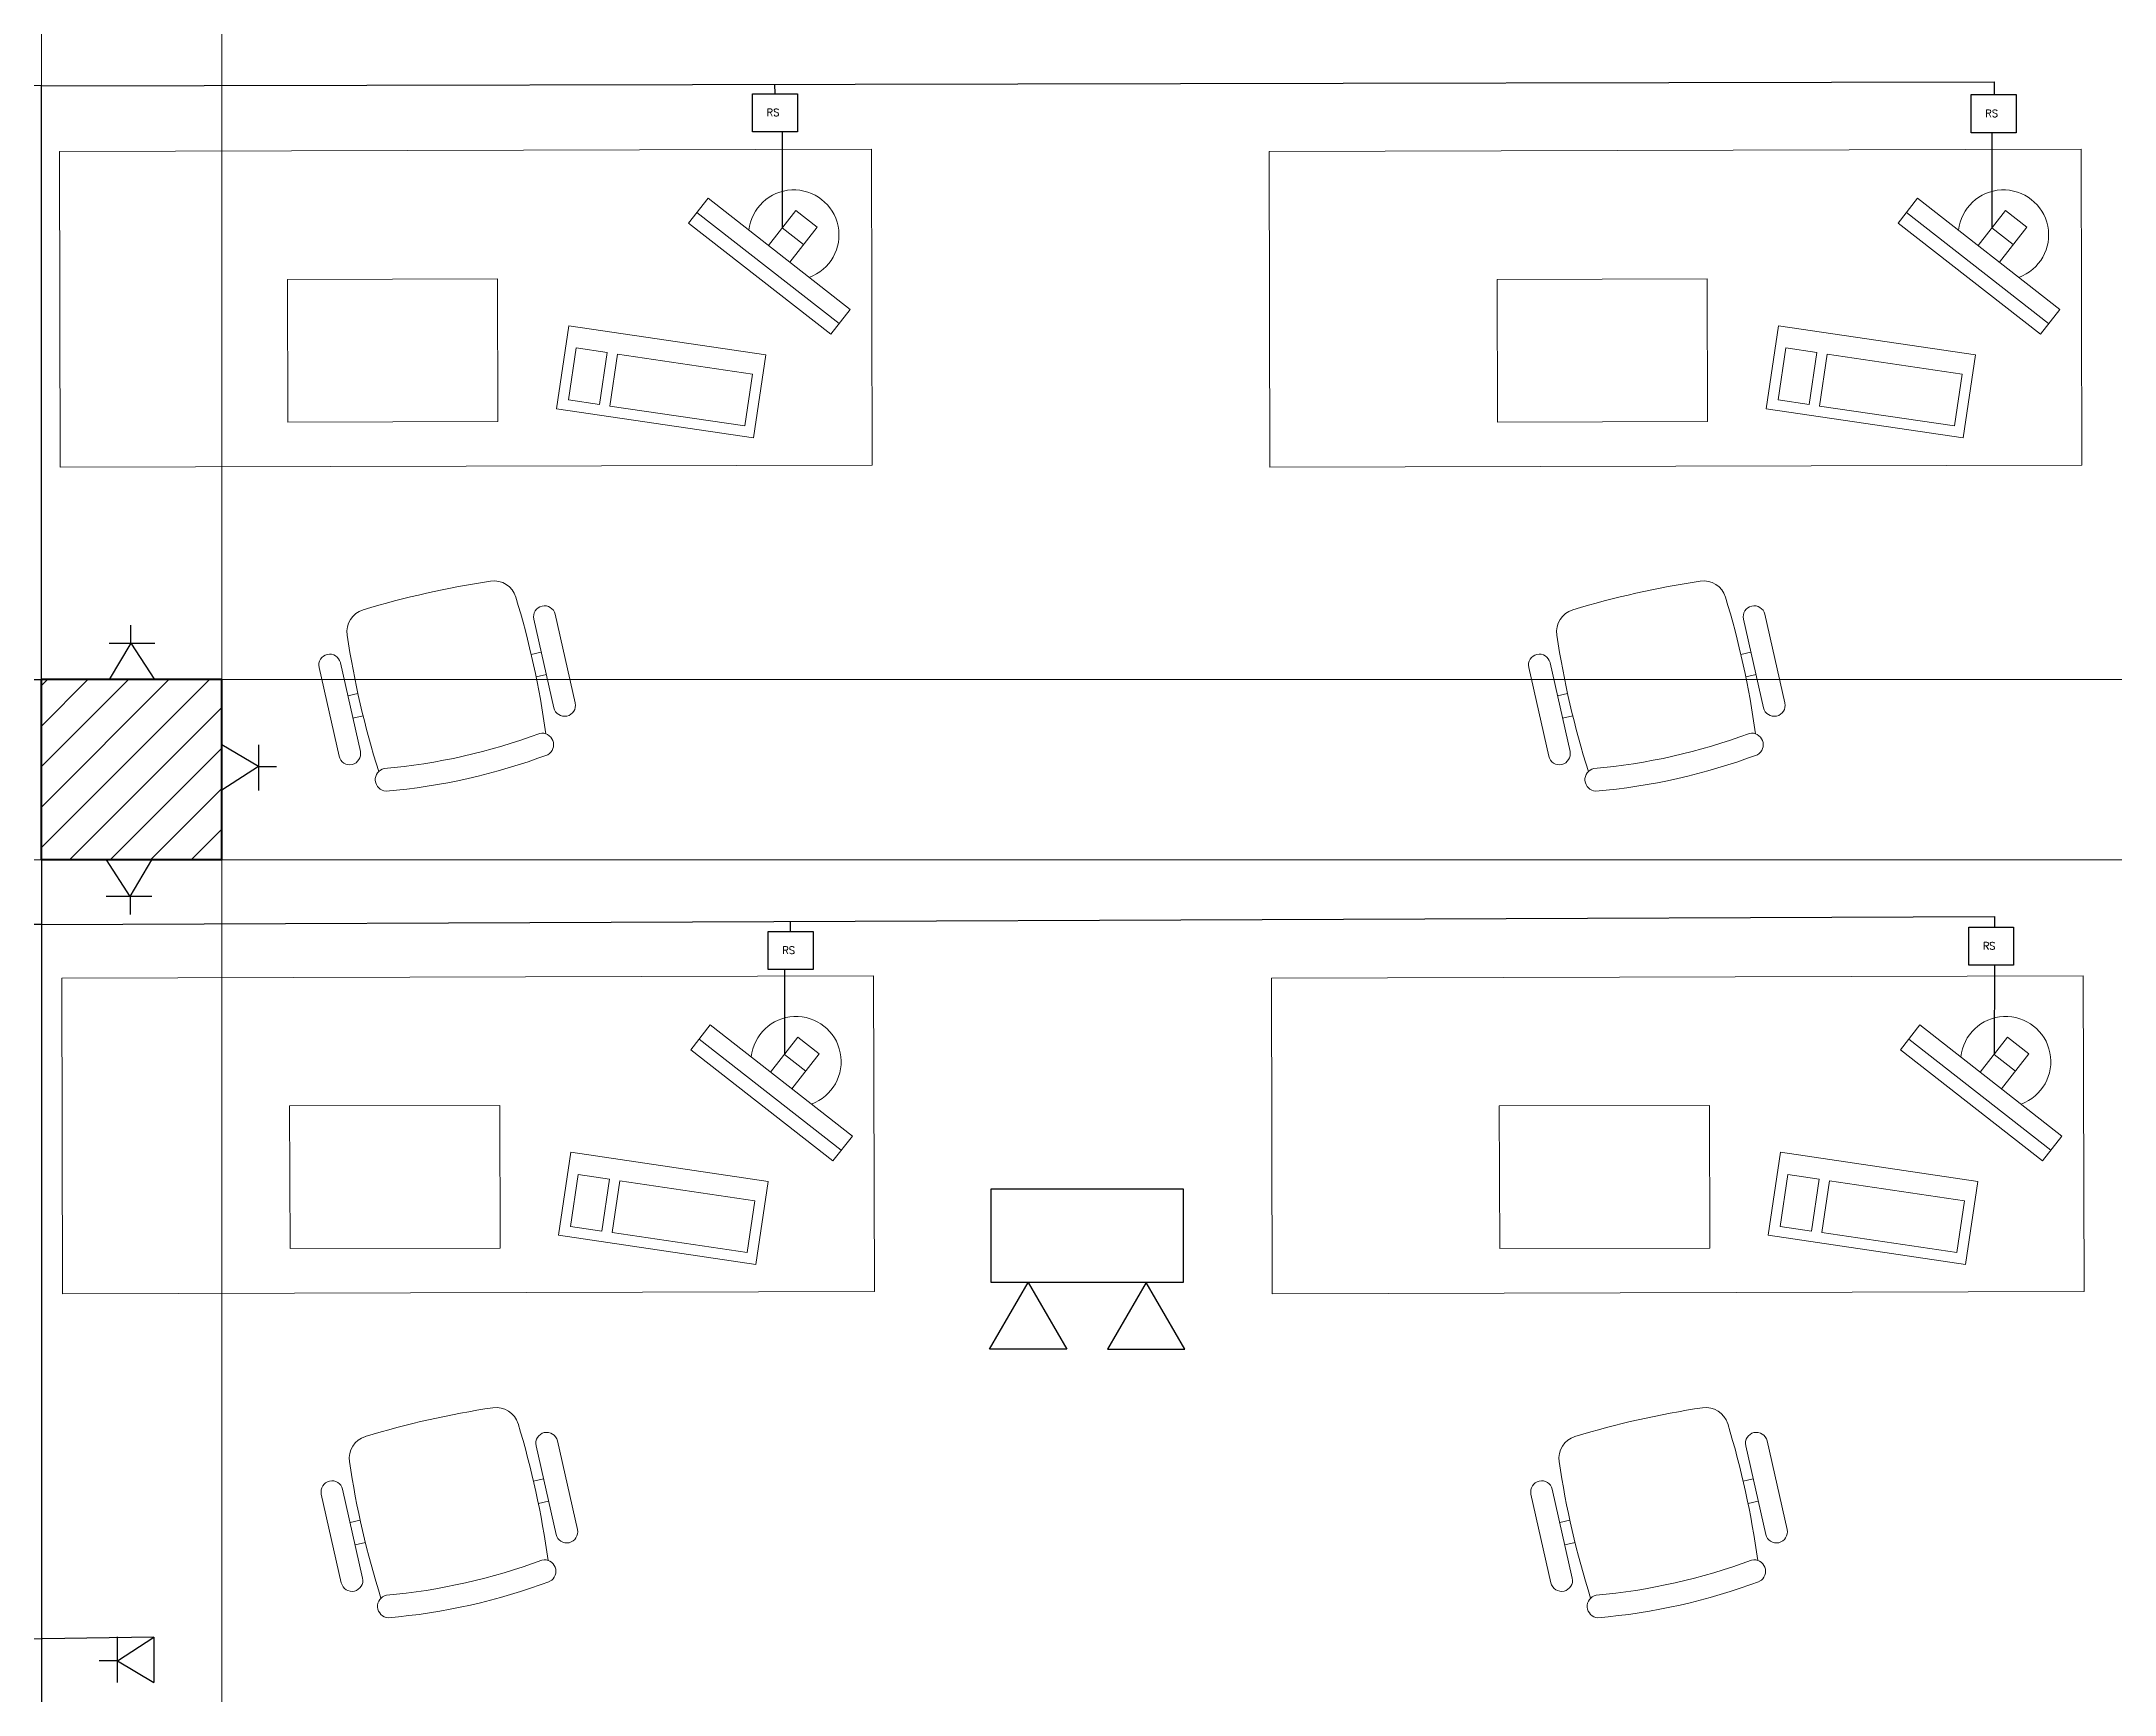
# Model space of a CAD drawing. Extents: x 1009 to 1343, y -172900 to 201.
# Drawn here: x 1231.729 to 1236.324, y 134.294 to 137.959 of the extents above; entities that cross this region are included whole.
import ezdxf

# ---------------------------------------------------------------- set-up
doc = ezdxf.new("R2010")
doc.units = 0
doc.header["$LTSCALE"] = 0.5
doc.layers.get('0').update_dxf_attribs({"linetype": 'CONTINUOUS'})
for name, color, linetype in [('Cableado', 100, 'CONTINUOUS'), ('Electricidad', 50, 'CONTINUOUS'), ('GCI-LUZ DE EMERG.LUZ ESTROBOSCOPICA', 12, 'CONTINUOUS')]:
    doc.layers.add(name, color=color, linetype=linetype)
for name, color, linetype, lineweight in [('Detalles 01', 8, 'CONTINUOUS', 9), ('Equipamiento movil', 33, 'CONTINUOUS', 9), ('EQUIPO DE EMERGENCIA', 200, 'CONTINUOUS', 30), ('Muros corte', 7, 'CONTINUOUS', 40), ('Tratamiento pisos', 251, 'CONTINUOUS', 9)]:
    doc.layers.add(name, color=color, linetype=linetype, lineweight=lineweight)
doc.styles.add('Texto 5 mm', font='simplex.shx', dxfattribs={"height": 0.5})

# ---------------------------------------------------------------- blocks, each defined once
blk = doc.blocks.new('RECTANG')
for p, q in [((1, 1), (0, 1)), ((0, 1), (0, 0)), ((1, 0), (1, 1)), ((0, 0), (1, 0))]:
    blk.add_line(p, q)
blk = doc.blocks.new('KEYBOARD', base_point=(60, 294))
for p, xscale, yscale, zscale in [((60, 294), 19, 8, 19), ((61, 295), 13, 5, 13), ((75, 295), 3, 5, 3)]:
    blk.add_blockref('RECTANG', p, dxfattribs=dict(xscale=xscale, yscale=yscale, zscale=zscale))
blk = doc.blocks.new('Silla 1')
at = {"layer": 'Equipamiento movil'}
for p, q in [((-0.1131, 0.2664), (0.0295, 0.409)), ((0.0638, 0.3747), (-0.0788, 0.2321)), ((-0.0254, 0.2855), (-0.0091, 0.2693)), ((0.0104, 0.3213), (0.0268, 0.3048)), ((0.2321, -0.0788), (0.3747, 0.0638)), ((0.409, 0.0295), (0.2664, -0.1131)), ((0.3048, 0.0268), (0.3213, 0.0104)), ((0.2693, -0.0091), (0.2855, -0.0254))]:
    blk.add_line(p, q, dxfattribs=at)
for centre, radius, start, end in [((0.0467, 0.3919), 0.0242, 315, 135), ((0.1468, 0.3964), 0.0255, 61.3631, 224.3749), ((-0.6508, -0.6508), 1.3416, 37.131, 52.869), ((1.4058, -1.1273), 1.9881, 130.2245, 139.1817), ((-0.654, -0.654), 1.2956, 37.1584, 52.8416), ((-0.0959, 0.2492), 0.0242, 135, 315), ((-0.0605, 0.1393), 0.0505, 139.1817, 220.8183), ((0.3964, 0.1468), 0.0255, 225.6251, 28.6369), ((1.4058, 1.4058), 1.9881, 220.8183, 229.1817), ((-1.1273, 1.4058), 1.9881, 310.8183, 319.7755), ((0.3919, 0.0467), 0.0242, 315, 135), ((0.2492, -0.0959), 0.0242, 135, 315), ((0.1393, -0.0605), 0.0505, 229.1817, 310.8183)]:
    blk.add_arc(centre, radius, start, end, dxfattribs=at)
blk = doc.blocks.new('A$C04752EFD')
at = {"layer": 'GCI-LUZ DE EMERG.LUZ ESTROBOSCOPICA', "color": 1}
blk.add_lwpolyline([(-0.1774, -0.1729), (-0.1774, 0), (0.1774, 0), (0.1774, -0.1729)], close=True, dxfattribs=at)
at = {"layer": 'GCI-LUZ DE EMERG.LUZ ESTROBOSCOPICA'}
for points in [[(0.1774, -0.1729), (-0.1774, -0.1729), (-0.1774, 0), (0.1774, 0)], [(-0.109, -0.1729), (-0.0376, -0.2965), (-0.1803, -0.2965)], [(0.109, -0.1729), (0.0376, -0.2965), (0.1803, -0.2965)]]:
    blk.add_lwpolyline(points, close=True, dxfattribs=at)

msp = doc.modelspace()

# ---------------------------------------------------------------- hatches: boundary and pattern name
at = {"layer": 'Detalles 01'}
h = msp.add_hatch(dxfattribs=at)
h.set_pattern_fill('ANSI31', color=256, scale=0.02, style=0)
h.set_pattern_definition([(45, (50.08303, 12.939285), (-0.0449012806, 0.0449012806), [])])
h.paths.add_polyline_path([(1232.1287, 136.1444), (1232.1287, 136.5444), (1231.7287, 136.5444), (1231.7287, 136.1444)])

# ---------------------------------------------------------------- linework, layer by layer
at = {"layer": 'Cableado'}
for p, q in [((1231.7287, 137.8609), (1229.6833, 137.8666)), ((1231.7287, 137.8609), (1236.0579, 137.8696)), ((1231.7287, 136.51), (1231.7287, 137.8609)), ((1233.3549, 137.8434), (1233.3547, 137.8642)), ((1236.0579, 137.8697), (1236.0579, 137.8412)), ((1233.3711, 137.7588), (1233.3711, 137.5461)), ((1236.0527, 137.7566), (1236.0527, 137.5461)), ((1231.7287, 136.51), (1231.7287, 136.0011)), ((1231.7287, 136.0011), (1229.6833, 136.0102)), ((1231.7287, 136.0011), (1236.0581, 136.0192)), ((1231.7287, 136.0011), (1231.7287, 129.7444)), ((1233.3888, 136.0081), (1233.3888, 135.9858)), ((1236.0581, 136.0192), (1236.0581, 135.9954)), ((1233.3761, 135.9012), (1233.376, 135.7133)), ((1236.0581, 135.9108), (1236.0577, 135.7133))]:
    msp.add_line(p, q, dxfattribs=at)
for points in [[(1233.3051, 137.8434), (1233.4045, 137.8434), (1233.4045, 137.7588), (1233.3051, 137.7588)], [(1236.0067, 137.8412), (1236.1062, 137.8412), (1236.1062, 137.7566), (1236.0067, 137.7566)], [(1236.0011, 135.9954), (1236.1006, 135.9954), (1236.1006, 135.9108), (1236.0011, 135.9108)], [(1233.3397, 135.9858), (1233.4392, 135.9858), (1233.4392, 135.9012), (1233.3397, 135.9012)]]:
    msp.add_lwpolyline(points, close=True, dxfattribs=at)
at = {"layer": 'Electricidad'}
for p, q in [((1231.9267, 136.6252), (1231.9267, 136.6653)), ((1231.8787, 136.6252), (1231.98, 136.6252)), ((1231.9267, 136.6252), (1231.8787, 136.5444)), ((1231.9267, 136.6252), (1231.9791, 136.5444)), ((1226.2537, 136.5444), (1231.7287, 136.5444)), ((1231.7287, 136.5444), (1231.8787, 136.5444)), ((1231.8787, 136.5444), (1231.9791, 136.5444)), ((1231.9791, 136.5444), (1232.1287, 136.5444)), ((1232.1287, 136.5444), (1232.1287, 136.4606)), ((1232.1287, 136.4606), (1232.1287, 136.3998)), ((1232.2095, 136.3518), (1232.1287, 136.3998)), ((1232.1287, 136.3998), (1232.1287, 136.2993)), ((1232.2095, 136.3998), (1232.2095, 136.2985)), ((1232.2095, 136.3518), (1232.1287, 136.2993)), ((1232.2095, 136.3518), (1232.2495, 136.3518)), ((1231.7287, 136.1444), (1231.7287, 136.2812)), ((1232.1287, 136.2993), (1232.1287, 136.1444)), ((1231.8731, 136.1444), (1231.7287, 136.1444)), ((1231.9255, 136.0636), (1231.8731, 136.1444)), ((1231.9735, 136.1444), (1231.8731, 136.1444)), ((1231.9255, 136.0636), (1231.9735, 136.1444)), ((1232.1287, 136.1444), (1231.9735, 136.1444)), ((1231.9735, 136.0636), (1231.8723, 136.0636)), ((1231.9255, 136.0636), (1231.9255, 136.0235)), ((1231.9777, 134.4213), (1231.4871, 134.4132)), ((1231.8969, 134.3208), (1231.8969, 134.4221)), ((1231.8969, 134.3688), (1231.9777, 134.4213)), ((1231.8969, 134.3688), (1231.8568, 134.3688)), ((1231.8969, 134.3688), (1231.9777, 134.3208))]:
    msp.add_line(p, q, dxfattribs=at)
for points in [[(1231.9791, 136.5444), (1231.8787, 136.5444)], [(1232.1287, 136.2993), (1232.1287, 136.3998)], [(1231.8731, 136.1444), (1231.9735, 136.1444)], [(1231.9777, 134.4213), (1231.9777, 134.3208)]]:
    msp.add_lwpolyline(points, dxfattribs=at)
at = {"layer": 'Equipamiento movil'}
for p, q in [((1233.5685, 137.72), (1231.7685, 137.715)), ((1231.7685, 137.715), (1231.7705, 137.015)), ((1233.5705, 137.02), (1233.5685, 137.72)), ((1236.2502, 137.72), (1234.4502, 137.715)), ((1234.4502, 137.715), (1234.4522, 137.015)), ((1236.2522, 137.02), (1236.2502, 137.72)), ((1233.1632, 137.5564), (1233.2064, 137.6115)), ((1233.2064, 137.6115), (1233.5214, 137.365)), ((1235.8449, 137.5564), (1235.888, 137.6115)), ((1235.888, 137.6115), (1236.2031, 137.365)), ((1233.4783, 137.3099), (1233.1632, 137.5564)), ((1233.4968, 137.3335), (1233.1817, 137.58)), ((1233.3402, 137.5067), (1233.4007, 137.5841)), ((1233.448, 137.5471), (1233.4007, 137.5841)), ((1236.16, 137.3099), (1235.8449, 137.5564)), ((1236.1784, 137.3335), (1235.8634, 137.58)), ((1236.0219, 137.5067), (1236.0824, 137.5841)), ((1236.1297, 137.5471), (1236.0824, 137.5841)), ((1233.3711, 137.5461), (1233.4183, 137.5092)), ((1233.3875, 137.4698), (1233.448, 137.5471)), ((1236.0527, 137.5461), (1236.1, 137.5092)), ((1236.0692, 137.4698), (1236.1297, 137.5471)), ((1232.2738, 137.4317), (1232.7397, 137.433)), ((1232.2747, 137.1154), (1232.2738, 137.4317)), ((1232.7397, 137.433), (1232.7406, 137.1167)), ((1234.9555, 137.4317), (1235.4214, 137.433)), ((1234.9564, 137.1154), (1234.9555, 137.4317)), ((1235.4214, 137.433), (1235.4223, 137.1167)), ((1233.5214, 137.365), (1233.4783, 137.3099)), ((1236.2031, 137.365), (1236.16, 137.3099)), ((1232.7406, 137.1167), (1232.2747, 137.1154)), ((1235.4223, 137.1167), (1234.9564, 137.1154)), ((1231.7705, 137.015), (1233.5705, 137.02)), ((1234.4522, 137.015), (1236.2522, 137.02)), ((1233.5735, 135.8872), (1231.7735, 135.8822)), ((1231.7735, 135.8822), (1231.7754, 135.1822)), ((1233.5754, 135.1872), (1233.5735, 135.8872)), ((1236.2552, 135.8872), (1234.4552, 135.8822)), ((1234.4552, 135.8822), (1234.4571, 135.1822)), ((1236.2571, 135.1872), (1236.2552, 135.8872)), ((1233.1682, 135.7236), (1233.2113, 135.7787)), ((1233.2113, 135.7787), (1233.5264, 135.5322)), ((1235.8499, 135.7236), (1235.893, 135.7787)), ((1235.893, 135.7787), (1236.208, 135.5322)), ((1233.4832, 135.4771), (1233.1682, 135.7236)), ((1233.5017, 135.5007), (1233.1867, 135.7472)), ((1233.3452, 135.6739), (1233.4057, 135.7513)), ((1233.453, 135.7143), (1233.4057, 135.7513)), ((1236.1649, 135.4771), (1235.8499, 135.7236)), ((1236.1834, 135.5007), (1235.8683, 135.7472)), ((1236.0269, 135.6739), (1236.0874, 135.7513)), ((1236.1346, 135.7143), (1236.0874, 135.7513)), ((1233.376, 135.7133), (1233.4233, 135.6764)), ((1233.3925, 135.637), (1233.453, 135.7143)), ((1236.0577, 135.7133), (1236.1049, 135.6764)), ((1236.0741, 135.637), (1236.1346, 135.7143)), ((1232.2788, 135.5989), (1232.7446, 135.6002)), ((1232.2797, 135.2826), (1232.2788, 135.5989)), ((1232.7446, 135.6002), (1232.7455, 135.2839)), ((1234.9605, 135.5989), (1235.4263, 135.6002)), ((1234.9614, 135.2826), (1234.9605, 135.5989)), ((1235.4263, 135.6002), (1235.4272, 135.2839)), ((1233.5264, 135.5322), (1233.4832, 135.4771)), ((1236.208, 135.5322), (1236.1649, 135.4771)), ((1232.7455, 135.2839), (1232.2797, 135.2826)), ((1235.4272, 135.2839), (1234.9614, 135.2826)), ((1231.7754, 135.1822), (1233.5754, 135.1872)), ((1234.4571, 135.1822), (1236.2571, 135.1872))]:
    msp.add_line(p, q, dxfattribs=at)
for centre in [(1233.3966, 137.5301), (1236.0783, 137.5301), (1233.4016, 135.6973), (1236.0833, 135.6973)]:
    msp.add_arc(centre, 0.1, 289.8511, 174.0791, dxfattribs=at)
at = {"layer": 'Muros corte'}
for p, q in [((1232.1287, 136.5444), (1231.7287, 136.5444)), ((1231.7287, 136.1444), (1231.7287, 136.5444)), ((1232.1287, 136.1444), (1232.1287, 136.5444)), ((1232.1287, 136.1444), (1231.7287, 136.1444))]:
    msp.add_line(p, q, dxfattribs=at)
at = {"layer": 'Tratamiento pisos'}
for p, q in [((1231.7287, 136.5444), (1231.7287, 140.6494)), ((1232.1287, 140.6494), (1232.1287, 136.5444)), ((1231.7287, 136.5444), (1226.5287, 136.5444)), ((1232.1287, 136.5444), (1237.2287, 136.5444)), ((1231.7287, 136.1444), (1226.5287, 136.1444)), ((1231.7287, 136.1444), (1231.7287, 133.5837)), ((1232.1287, 136.1444), (1237.2287, 136.1444)), ((1232.1287, 136.1444), (1232.1287, 130.1444))]:
    msp.add_line(p, q, dxfattribs=at)

# ---------------------------------------------------------------- block references
at = {"layer": 'Equipamiento movil', "xscale": -0.02326153846132684, "yscale": 0.02326153846151868, "zscale": 0.02326153846153847, "rotation": 351.581457680191}
for p in [(1233.3075, 137.0802), (1235.9892, 137.0802), (1233.3124, 135.2474), (1235.9941, 135.2474)]:
    msp.add_blockref('KEYBOARD', p, dxfattribs=at)
at = {"layer": 'Equipamiento movil', "xscale": -1, "rotation": 147.7055914529652}
for p in [(1232.5819, 136.7359), (1235.2636, 136.7359), (1232.5869, 134.9031), (1235.2686, 134.9031)]:
    msp.add_blockref('Silla 1', p, dxfattribs=at)
at = {"layer": 'EQUIPO DE EMERGENCIA', "xscale": 1.200000000000045, "yscale": 1.200000000000045, "zscale": 1.200000000000045}
msp.add_blockref('A$C04752EFD', (1234.0471, 135.4153), dxfattribs=at)

# ---------------------------------------------------------------- texts
at = {"layer": 'Cableado', "char_height": 0.01595, "attachment_point": 1, "style": 'Texto 5 mm'}
for insert in [(1233.3364, 137.8098), (1236.038, 137.8076), (1233.371, 135.9522), (1236.0324, 135.9618)]:
    msp.add_mtext_dynamic_manual_height_columns('RS', width=19.34546, gutter_width=2.5, heights=[0], dxfattribs=dict(at, insert=insert))

doc.saveas('drawing.dxf')
